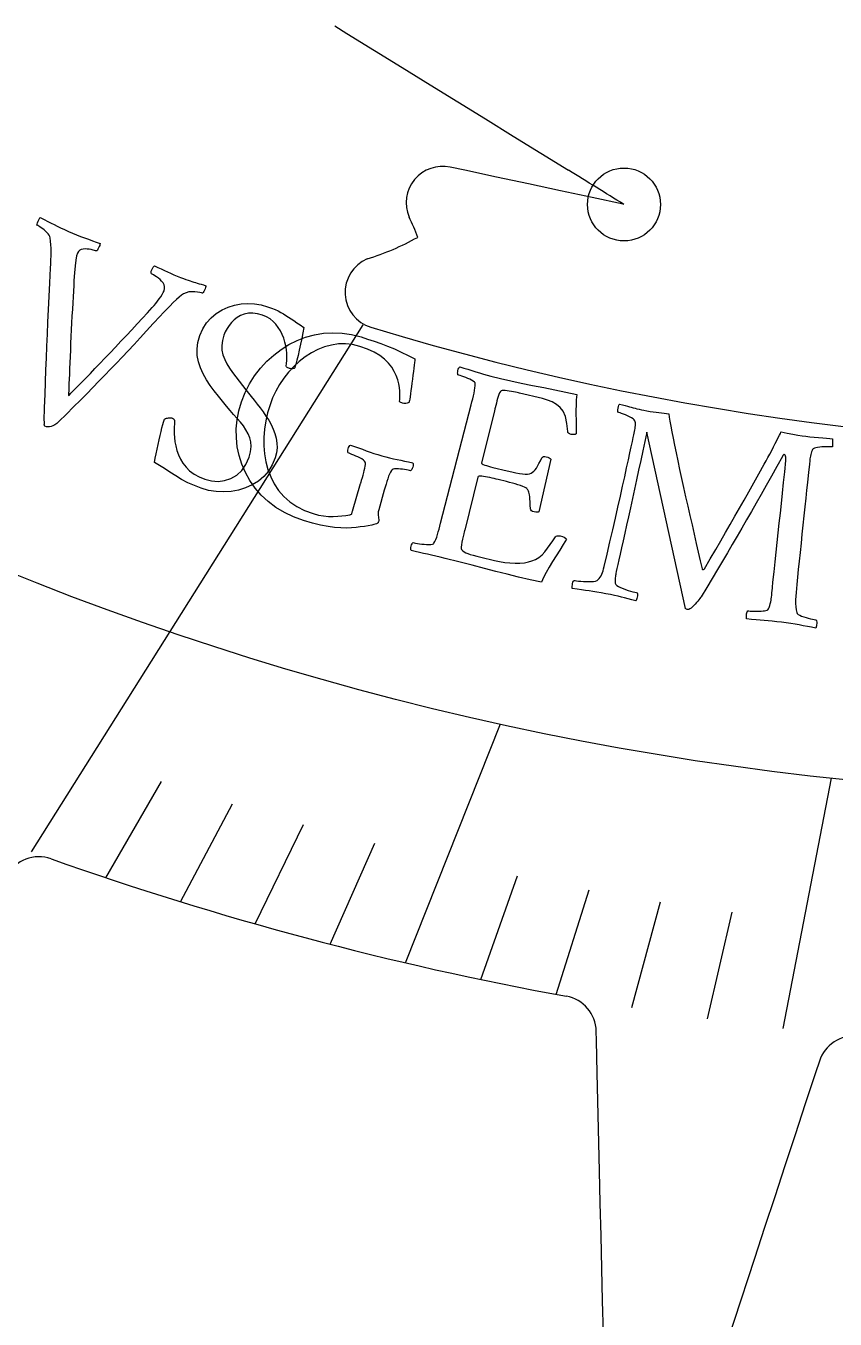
# Model space of a CAD drawing. Header units: millimetres. Extents: x -31.9 to 31.9, y -31.9 to 31.9.
# Drawn here: x -7.79 to -2.25, y -15.51 to -6.65 of the extents above; entities that cross this region are included whole.
import ezdxf

# ---------------------------------------------------------------- set-up
doc = ezdxf.new("R2010")
doc.units = ezdxf.units.MM
for name, color, linetype in [('CUT_INNER', 6, 'Continuous'), ('CUT_OUTER', 1, 'Continuous'), ('ENGRAVE', 7, 'Continuous'), ('ENGRAVE_FINE', 8, 'Continuous'), ('TEXT', 5, 'Continuous')]:
    doc.layers.add(name, color=color, linetype=linetype)

msp = doc.modelspace()

# ---------------------------------------------------------------- linework, layer by layer
at = {"layer": 'CUT_INNER'}
for points in [[(-5.675, -6.6476), (-5.5921, -6.6988), (-5.4021, -6.8161), (-5.2122, -6.9334), (-5.0223, -7.0507), (-4.8323, -7.1681), (-4.6424, -7.2854), (-4.4525, -7.4027), (-4.2625, -7.52), (-4.0726, -7.6373)], [(-3.694, -7.8715), (-3.6986, -7.8707), (-3.911, -7.825), (-4.1292, -7.7781), (-4.3475, -7.7311), (-4.5657, -7.6842), (-4.784, -7.6373), (-4.8832, -7.6159)], [(-3.7763, -18.0647), (-3.7767, -18.06), (-3.7922, -17.3964), (-3.7975, -17.1733), (-3.8027, -16.9501), (-3.808, -16.7269), (-3.8132, -16.5037), (-3.8289, -15.8342), (-3.8342, -15.611), (-3.8394, -15.3878), (-3.8446, -15.1646), (-3.8499, -14.9414), (-3.8551, -14.7182), (-3.8604, -14.495), (-3.8761, -13.8255), (-3.8813, -13.6023), (-3.8828, -13.539)], [(-2.3536, -13.7432), (-2.3805, -13.8249), (-2.4503, -14.037), (-2.5201, -14.249), (-2.5899, -14.4611), (-2.6597, -14.6731), (-2.7295, -14.8852), (-2.7993, -15.0973), (-2.9389, -15.5214), (-3.0087, -15.7334), (-3.0785, -15.9455), (-3.1483, -16.1575), (-3.2181, -16.3696), (-3.2879, -16.5816), (-3.3577, -16.7937), (-3.4275, -17.0057), (-3.4973, -17.2178), (-3.5671, -17.4298), (-3.6369, -17.6419)]]:
    msp.add_lwpolyline(points, dxfattribs=at)
for centre, radius, start, end in [((0.0001, 9.115), 18.6368, 253.06867, 296.31762), ((-4.9357, -7.8603), 0.25, 77.8623, 203.09555), ((-117.9346, -192.1899), 216.8506, 58.209359, 58.326981), ((-6.0865, -8.4299), 1.0345, 18.75677, 27.11346), ((-6.0304, -6.416), 1.9182, 287.54248, 298.77744), ((-5.3541, -8.4749), 0.25, 113.09555, 252.94922), ((-7.7024, -12.5928), 0.2501, 70.49946, 151.60553), ((-0.0081, 9.0851), 22.7528, 250.45799, 259.67094), ((-4.1327, -13.5449), 0.25, 1.34491, 79.62891), ((-2.1161, -13.8213), 0.25, 84.90425, 161.78009)]:
    msp.add_arc(centre, radius, start, end, dxfattribs=at)
at = {"layer": 'CUT_OUTER'}
msp.add_circle((0, 0), 31.9, dxfattribs=at)
at = {"layer": 'ENGRAVE'}
for points in [[(-7.7541, -12.3087), (-5.4795, -8.698)], [(-5.1905, -13.0697), (-4.5399, -11.4314)], [(-2.6012, -13.5198), (-2.2711, -11.8041)]]:
    msp.add_lwpolyline(points, dxfattribs=at)
for centre, radius in [((0, 9.1156), 21.0426), ((-3.6927, -7.872), 0.25)]:
    msp.add_circle(centre, radius, dxfattribs=at)
at = {"layer": 'ENGRAVE_FINE'}
for points in [[(-7.2442, -12.4864), (-6.8615, -11.8269)], [(-6.7328, -12.6513), (-6.3755, -11.9799)], [(-6.2199, -12.8033), (-5.8884, -12.121)], [(-5.7058, -12.9427), (-5.4005, -12.2503)], [(-4.6742, -13.1841), (-4.4224, -12.474)], [(-4.157, -13.2863), (-3.9324, -12.5686)], [(-3.639, -13.3763), (-3.4419, -12.6518)], [(-3.1204, -13.4541), (-2.951, -12.7238)]]:
    msp.add_lwpolyline(points, dxfattribs=at)
at = {"layer": 'TEXT'}
for points in [[(-7.4997, -8.0565), (-7.4718, -8.0684), (-7.4441, -8.0798), (-7.4167, -8.0906), (-7.3896, -8.1008), (-7.3628, -8.1108), (-7.3362, -8.1207), (-7.3099, -8.1306), (-7.2838, -8.1404), (-7.2843, -8.1456), (-7.286, -8.1523), (-7.289, -8.1605), (-7.2933, -8.1702), (-7.298, -8.1793), (-7.3022, -8.1858), (-7.306, -8.1896), (-7.3092, -8.1907), (-7.314, -8.189), (-7.3214, -8.1869), (-7.3314, -8.1844), (-7.3439, -8.1815), (-7.3577, -8.1789), (-7.3716, -8.1773), (-7.3855, -8.1768), (-7.3995, -8.1774), (-7.4125, -8.18), (-7.4233, -8.1855), (-7.4321, -8.1939), (-7.4387, -8.2054), (-7.4447, -8.2249), (-7.4501, -8.254), (-7.4548, -8.2926), (-7.4589, -8.3408), (-7.4605, -8.3661), (-7.4623, -8.3952), (-7.4643, -8.4282), (-7.4664, -8.4652), (-7.4687, -8.505), (-7.4711, -8.5468), (-7.4736, -8.5906), (-7.4761, -8.6364), (-7.4787, -8.6833), (-7.481, -8.7301), (-7.4832, -8.7771), (-7.4852, -8.8241), (-7.487, -8.8702), (-7.4888, -8.9144), (-7.4906, -8.9567), (-7.4923, -8.9971), (-7.4939, -9.0348), (-7.4954, -9.0689), (-7.4967, -9.0994), (-7.4978, -9.1262), (-7.4987, -9.1484), (-7.4992, -9.1649), (-7.4995, -9.1757), (-7.4995, -9.1808), (-7.494, -9.1757), (-7.4842, -9.1662), (-7.4703, -9.1523), (-7.4521, -9.1341), (-7.4304, -9.1122), (-7.4062, -9.0875), (-7.3794, -9.0599), (-7.3499, -9.0294), (-7.3184, -8.9966), (-7.2854, -8.9622), (-7.2508, -8.926), (-7.2147, -8.8881), (-7.1778, -8.8492), (-7.1407, -8.8099), (-7.1034, -8.7703), (-7.066, -8.7303), (-7.0291, -8.6907), (-6.9934, -8.6522), (-6.9589, -8.6148), (-6.9256, -8.5785), (-6.9132, -8.5648), (-6.901, -8.5504), (-6.8892, -8.5354), (-6.8776, -8.5197), (-6.867, -8.5042), (-6.8581, -8.4896), (-6.8509, -8.476), (-6.8453, -8.4634), (-6.8414, -8.4488), (-6.8412, -8.4349), (-6.8447, -8.4216), (-6.852, -8.4091), (-6.8616, -8.3974), (-6.8721, -8.3867), (-6.8835, -8.3769), (-6.8958, -8.3682), (-6.9076, -8.3607), (-6.9175, -8.3547), (-6.9256, -8.3503), (-6.9319, -8.3474), (-6.9338, -8.3432), (-6.934, -8.3371), (-6.9324, -8.3292), (-6.929, -8.3194), (-6.9247, -8.3097), (-6.9201, -8.3022), (-6.9154, -8.2967), (-6.9104, -8.2933), (-6.8872, -8.3037), (-6.8646, -8.3139), (-6.8427, -8.3239), (-6.8215, -8.3337), (-6.8003, -8.3434), (-6.7782, -8.353), (-6.7553, -8.3625), (-6.7316, -8.3718), (-6.7121, -8.3793), (-6.6947, -8.3857), (-6.6794, -8.3913), (-6.6661, -8.3959), (-6.6539, -8.3999), (-6.6417, -8.4038), (-6.6296, -8.4075), (-6.6176, -8.411), (-6.6049, -8.4147), (-6.5909, -8.4189), (-6.5756, -8.4236), (-6.5589, -8.4288), (-6.5592, -8.434), (-6.5609, -8.4409), (-6.5639, -8.4494), (-6.5684, -8.4595), (-6.5731, -8.469), (-6.5769, -8.4756), (-6.58, -8.4793), (-6.5822, -8.4801), (-6.5895, -8.478), (-6.6008, -8.4758), (-6.616, -8.4734), (-6.6351, -8.4709), (-6.6557, -8.4698), (-6.6752, -8.4718), (-6.6938, -8.4768), (-6.7113, -8.4849), (-6.7245, -8.4934), (-6.7408, -8.5062), (-6.7602, -8.5232), (-6.7826, -8.5446), (-6.8062, -8.568), (-6.8288, -8.5911), (-6.8504, -8.6139), (-6.871, -8.6364), (-6.9188, -8.6885), (-6.9647, -8.7383), (-7.0087, -8.7858), (-7.0509, -8.8312), (-7.0918, -8.8749), (-7.1322, -8.9177), (-7.1721, -8.9596), (-7.2116, -9.0007), (-7.2511, -9.0416), (-7.2916, -9.0832), (-7.3328, -9.1256), (-7.3749, -9.1687), (-7.4187, -9.2132), (-7.4651, -9.2599), (-7.5143, -9.3086), (-7.5661, -9.3595), (-7.5805, -9.3726), (-7.5941, -9.3828), (-7.6069, -9.39), (-7.619, -9.3942), (-7.6304, -9.3962), (-7.6412, -9.3965), (-7.6515, -9.3951), (-7.6612, -9.392), (-7.6636, -9.3901), (-7.6651, -9.3868), (-7.6658, -9.3821), (-7.6656, -9.376), (-7.6652, -9.3696), (-7.6651, -9.364), (-7.6653, -9.3593), (-7.6659, -9.3553), (-7.6634, -9.2633), (-7.6607, -9.1746), (-7.6579, -9.0889), (-7.6548, -9.0064), (-7.6516, -8.9252), (-7.6481, -8.8433), (-7.6444, -8.7609), (-7.6405, -8.6777), (-7.6363, -8.5922), (-7.632, -8.5022), (-7.6275, -8.4079), (-7.6228, -8.3093), (-7.6211, -8.279), (-7.62, -8.2503), (-7.6192, -8.2229), (-7.619, -8.197), (-7.6194, -8.1721), (-7.6208, -8.1479), (-7.6231, -8.1244), (-7.6264, -8.1016), (-7.6286, -8.0923), (-7.6328, -8.0828), (-7.6391, -8.0733), (-7.6474, -8.0637), (-7.6569, -8.0544), (-7.6665, -8.0459), (-7.6763, -8.038), (-7.6864, -8.0309), (-7.6959, -8.0247), (-7.7042, -8.0196), (-7.7112, -8.0156), (-7.7171, -8.0127), (-7.7172, -8.0108), (-7.7156, -8.006), (-7.7125, -7.9981), (-7.7077, -7.9872), (-7.7027, -7.9764), (-7.6987, -7.9685), (-7.6958, -7.9635), (-7.694, -7.9615), (-7.666, -7.9752), (-7.6406, -7.9879), (-7.6177, -7.9996), (-7.5974, -8.0102), (-7.577, -8.0207), (-7.5539, -8.0319), (-7.5281, -8.0438), (-7.4997, -8.0565)], [(-6.1353, -8.5729), (-6.1086, -8.5826), (-6.0846, -8.5922), (-6.0632, -8.6019), (-6.0445, -8.6116), (-6.027, -8.6215), (-6.0095, -8.6322), (-5.992, -8.6434), (-5.9745, -8.6554), (-5.9557, -8.6683), (-5.9348, -8.6824), (-5.9116, -8.6978), (-5.8861, -8.7144), (-5.893, -8.7526), (-5.9006, -8.7913), (-5.9089, -8.8303), (-5.918, -8.8697), (-5.927, -8.9069), (-5.9349, -8.9389), (-5.9418, -8.9659), (-5.9477, -8.9878), (-5.9493, -8.9922), (-5.9527, -8.9954), (-5.9581, -8.9973), (-5.9653, -8.9978), (-5.973, -8.9976), (-5.9799, -8.997), (-5.9859, -8.996), (-5.9909, -8.9947), (-5.9969, -8.9922), (-6.0018, -8.9889), (-6.0058, -8.985), (-6.0087, -8.9803), (-6.0056, -8.9615), (-6.0038, -8.9407), (-6.0033, -8.9179), (-6.0042, -8.893), (-6.0067, -8.867), (-6.0111, -8.841), (-6.0173, -8.8148), (-6.0253, -8.7886), (-6.0354, -8.7629), (-6.0476, -8.7384), (-6.0619, -8.7152), (-6.0784, -8.6933), (-6.0973, -8.6733), (-6.1188, -8.6563), (-6.1429, -8.6422), (-6.1697, -8.631), (-6.2047, -8.6211), (-6.2372, -8.6165), (-6.2674, -8.6171), (-6.2951, -8.6231), (-6.3205, -8.6333), (-6.3437, -8.6463), (-6.3646, -8.6623), (-6.3833, -8.6812), (-6.3997, -8.7018), (-6.4137, -8.723), (-6.4254, -8.7448), (-6.4347, -8.7671), (-6.4451, -8.8033), (-6.4496, -8.838), (-6.4483, -8.8714), (-6.4412, -8.9034), (-6.4296, -8.9344), (-6.4148, -8.965), (-6.397, -8.995), (-6.3761, -9.0244), (-6.3535, -9.0537), (-6.3308, -9.0833), (-6.308, -9.1131), (-6.2851, -9.1432), (-6.2671, -9.1656), (-6.2482, -9.1892), (-6.2283, -9.2139), (-6.2074, -9.2396), (-6.1864, -9.2663), (-6.1661, -9.2938), (-6.1465, -9.322), (-6.1276, -9.351), (-6.1105, -9.3808), (-6.0962, -9.4113), (-6.0848, -9.4426), (-6.0761, -9.4747), (-6.0711, -9.5074), (-6.0707, -9.5405), (-6.075, -9.5742), (-6.0838, -9.6083), (-6.1033, -9.6562), (-6.1289, -9.6989), (-6.1607, -9.7362), (-6.1987, -9.7681), (-6.2412, -9.7945), (-6.2865, -9.8152), (-6.3346, -9.8301), (-6.3854, -9.8393), (-6.4374, -9.8425), (-6.4889, -9.8399), (-6.54, -9.8313), (-6.5905, -9.8167), (-6.637, -9.799), (-6.6816, -9.7789), (-6.7245, -9.7564), (-6.7654, -9.7315), (-6.8045, -9.7062), (-6.8415, -9.6827), (-6.8765, -9.6608), (-6.9096, -9.6406), (-6.9049, -9.6108), (-6.8995, -9.5802), (-6.8934, -9.5488), (-6.8865, -9.5165), (-6.8794, -9.4849), (-6.8725, -9.4554), (-6.8659, -9.4279), (-6.8594, -9.4025), (-6.8536, -9.3804), (-6.8488, -9.3631), (-6.8451, -9.3504), (-6.8425, -9.3424), (-6.836, -9.3397), (-6.8292, -9.3374), (-6.8222, -9.3357), (-6.8149, -9.3344), (-6.8077, -9.3338), (-6.8006, -9.3341), (-6.7938, -9.3352), (-6.7871, -9.3372), (-6.7798, -9.3411), (-6.775, -9.3465), (-6.7725, -9.3534), (-6.7726, -9.3618), (-6.7742, -9.3775), (-6.7753, -9.3963), (-6.7757, -9.4181), (-6.7755, -9.443), (-6.7739, -9.4699), (-6.7703, -9.498), (-6.7646, -9.5272), (-6.7569, -9.5575), (-6.7464, -9.5879), (-6.7325, -9.6172), (-6.7153, -9.6455), (-6.6946, -9.6727), (-6.6697, -9.6978), (-6.6397, -9.72), (-6.6048, -9.7393), (-6.5649, -9.7555), (-6.5198, -9.767), (-6.4749, -9.7699), (-6.4305, -9.7642), (-6.3864, -9.75), (-6.3458, -9.7269), (-6.3117, -9.695), (-6.284, -9.6541), (-6.2626, -9.6043), (-6.2525, -9.5666), (-6.2482, -9.5319), (-6.2497, -9.4999), (-6.257, -9.4707), (-6.2687, -9.4432), (-6.2835, -9.4162), (-6.3012, -9.3898), (-6.322, -9.3639), (-6.3448, -9.3378), (-6.3683, -9.3108), (-6.3927, -9.283), (-6.4179, -9.2543), (-6.4454, -9.2207), (-6.4729, -9.1857), (-6.5006, -9.1495), (-6.5284, -9.112), (-6.5542, -9.0732), (-6.5763, -9.0331), (-6.5945, -8.9919), (-6.6089, -8.9494), (-6.6176, -8.906), (-6.619, -8.8618), (-6.613, -8.8169), (-6.5996, -8.7711), (-6.579, -8.7249), (-6.5533, -8.6842), (-6.5227, -8.6489), (-6.487, -8.6191), (-6.4477, -8.5946), (-6.4064, -8.5755), (-6.3628, -8.5618), (-6.3171, -8.5535), (-6.2707, -8.5505), (-6.2249, -8.5527), (-6.1798, -8.5602), (-6.1353, -8.5729)], [(-5.4979, -9.7845), (-5.497, -9.7816), (-5.4962, -9.7787), (-5.4953, -9.7758), (-5.4945, -9.7729), (-5.4937, -9.77), (-5.4928, -9.7671), (-5.492, -9.7642), (-5.4911, -9.7613), (-5.486, -9.7434), (-5.4812, -9.7263), (-5.4768, -9.7101), (-5.4728, -9.6946), (-5.4694, -9.6801), (-5.467, -9.6667), (-5.4656, -9.6545), (-5.4652, -9.6435), (-5.4661, -9.6373), (-5.4705, -9.6307), (-5.4783, -9.6238), (-5.4895, -9.6165), (-5.5026, -9.6093), (-5.516, -9.6025), (-5.5298, -9.596), (-5.544, -9.59), (-5.5573, -9.5847), (-5.5684, -9.5804), (-5.5774, -9.5771), (-5.5842, -9.5749), (-5.5854, -9.5696), (-5.5855, -9.563), (-5.5847, -9.5551), (-5.5828, -9.546), (-5.5801, -9.5371), (-5.5767, -9.53), (-5.5727, -9.5247), (-5.5681, -9.5211), (-5.5401, -9.5306), (-5.5126, -9.5402), (-5.4857, -9.5498), (-5.4593, -9.5595), (-5.4331, -9.569), (-5.4067, -9.5779), (-5.3802, -9.5864), (-5.3536, -9.5943), (-5.3262, -9.6018), (-5.2995, -9.6086), (-5.2736, -9.6146), (-5.2483, -9.6199), (-5.2228, -9.6251), (-5.1964, -9.6307), (-5.1689, -9.6369), (-5.1404, -9.6435), (-5.1384, -9.649), (-5.1378, -9.6557), (-5.1388, -9.6635), (-5.1412, -9.6725), (-5.1444, -9.6812), (-5.1478, -9.6883), (-5.1514, -9.6938), (-5.1553, -9.6977), (-5.1622, -9.696), (-5.1713, -9.6941), (-5.1827, -9.6919), (-5.1964, -9.6895), (-5.211, -9.6873), (-5.2253, -9.6857), (-5.2393, -9.6847), (-5.2529, -9.6843), (-5.265, -9.6848), (-5.2748, -9.6867), (-5.282, -9.69), (-5.2868, -9.6945), (-5.2937, -9.706), (-5.3003, -9.7194), (-5.3065, -9.7347), (-5.3123, -9.752), (-5.318, -9.7706), (-5.3238, -9.7899), (-5.3296, -9.81), (-5.3356, -9.8309), (-5.3731, -9.9642), (-5.3766, -9.9788), (-5.3783, -9.9919), (-5.3782, -10.0034), (-5.3764, -10.0133), (-5.3743, -10.0222), (-5.3734, -10.0308), (-5.3737, -10.039), (-5.3753, -10.0469), (-5.3767, -10.0506), (-5.3788, -10.0538), (-5.3815, -10.0565), (-5.385, -10.0588), (-5.3901, -10.061), (-5.3979, -10.0635), (-5.4085, -10.0663), (-5.4217, -10.0693), (-5.4461, -10.074), (-5.4722, -10.0784), (-5.5, -10.0826), (-5.5294, -10.0866), (-5.5613, -10.0894), (-5.5964, -10.0902), (-5.6346, -10.0889), (-5.676, -10.0856), (-5.7215, -10.0794), (-5.7722, -10.0695), (-5.8281, -10.0557), (-5.8891, -10.0381), (-5.9571, -10.0137), (-6.0201, -9.984), (-6.0781, -9.9488), (-6.131, -9.9083), (-6.1786, -9.8635), (-6.2205, -9.8154), (-6.2567, -9.7639), (-6.2872, -9.7092), (-6.3118, -9.6522), (-6.3304, -9.5936), (-6.343, -9.5336), (-6.3497, -9.4721), (-6.3502, -9.41), (-6.3444, -9.348), (-6.3324, -9.2861), (-6.3142, -9.2244), (-6.2892, -9.1609), (-6.2592, -9.1014), (-6.2242, -9.0459), (-6.1844, -8.9942), (-6.1405, -8.9468), (-6.0933, -8.9041), (-6.0429, -8.866), (-5.9893, -8.8324), (-5.933, -8.8041), (-5.8748, -8.7818), (-5.8146, -8.7654), (-5.7522, -8.7549), (-5.6887, -8.7508), (-5.6245, -8.7537), (-5.5598, -8.7635), (-5.4944, -8.7802), (-5.4501, -8.7943), (-5.4051, -8.8095), (-5.3593, -8.8259), (-5.3127, -8.8434), (-5.2658, -8.8624), (-5.219, -8.8834), (-5.1724, -8.9062), (-5.1259, -8.931), (-5.1262, -8.9335), (-5.1271, -8.9413), (-5.1286, -8.9543), (-5.1307, -8.9724), (-5.1332, -8.9939), (-5.1362, -9.0172), (-5.1394, -9.0422), (-5.143, -9.069), (-5.1467, -9.096), (-5.1502, -9.1217), (-5.1534, -9.1462), (-5.1563, -9.1695), (-5.159, -9.1898), (-5.1612, -9.2054), (-5.1629, -9.2163), (-5.1642, -9.2225), (-5.1653, -9.2264), (-5.1683, -9.2297), (-5.1731, -9.2325), (-5.1798, -9.2348), (-5.1875, -9.2363), (-5.195, -9.2367), (-5.2026, -9.2362), (-5.2101, -9.2345), (-5.2163, -9.2324), (-5.2219, -9.2296), (-5.2267, -9.2263), (-5.2309, -9.2224), (-5.23, -9.2096), (-5.2295, -9.1935), (-5.2295, -9.1742), (-5.2299, -9.1517), (-5.2319, -9.1269), (-5.2365, -9.1007), (-5.2437, -9.0734), (-5.2535, -9.0447), (-5.2669, -9.0157), (-5.2848, -8.9873), (-5.3071, -8.9595), (-5.334, -8.9323), (-5.3665, -8.9066), (-5.4056, -8.8835), (-5.4515, -8.8628), (-5.504, -8.8444), (-5.5533, -8.8325), (-5.6021, -8.827), (-5.6504, -8.8279), (-5.6983, -8.8353), (-5.7454, -8.8484), (-5.7909, -8.8663), (-5.835, -8.8891), (-5.8776, -8.9168), (-5.9182, -8.9485), (-5.9561, -8.9834), (-5.9914, -9.0216), (-6.024, -9.063), (-6.0534, -9.1067), (-6.079, -9.1518), (-6.1009, -9.1982), (-6.119, -9.246), (-6.1351, -9.3007), (-6.1475, -9.356), (-6.156, -9.4122), (-6.1606, -9.469), (-6.1609, -9.5257), (-6.1565, -9.5811), (-6.1473, -9.6353), (-6.1333, -9.6882), (-6.1142, -9.739), (-6.0897, -9.7867), (-6.0598, -9.8313), (-6.0245, -9.8729), (-5.9834, -9.9102), (-5.9362, -9.9424), (-5.8829, -9.9694), (-5.8234, -9.9911), (-5.787, -10.0008), (-5.7519, -10.0072), (-5.7181, -10.0105), (-5.6856, -10.0106), (-5.6547, -10.0087), (-5.6256, -10.0061), (-5.5984, -10.0028), (-5.5729, -9.9988), (-5.568, -9.9979), (-5.564, -9.9964), (-5.5611, -9.9942), (-5.5591, -9.9913), (-5.5576, -9.9879), (-5.5562, -9.984), (-5.5548, -9.9798), (-5.5533, -9.9752)], [(-4.6044, -9.0482), (-4.5387, -9.0644), (-4.4695, -9.0804), (-4.3968, -9.0961), (-4.3206, -9.1116), (-4.2432, -9.1271), (-4.1668, -9.1428), (-4.0915, -9.1586), (-4.0172, -9.1747), (-4.02, -9.2114), (-4.0217, -9.2467), (-4.0224, -9.2807), (-4.022, -9.3134), (-4.0213, -9.3456), (-4.0209, -9.3783), (-4.0208, -9.4114), (-4.021, -9.445), (-4.0275, -9.4481), (-4.0354, -9.4496), (-4.0447, -9.4495), (-4.0554, -9.4478), (-4.0661, -9.4446), (-4.0736, -9.4402), (-4.0778, -9.4348), (-4.0789, -9.4283), (-4.0839, -9.3721), (-4.0943, -9.3257), (-4.11, -9.2892), (-4.131, -9.2625), (-4.1563, -9.2424), (-4.1847, -9.2256), (-4.2164, -9.2122), (-4.2513, -9.2021), (-4.4082, -9.165), (-4.415, -9.1634), (-4.4241, -9.1614), (-4.4356, -9.1589), (-4.4495, -9.156), (-4.4643, -9.1531), (-4.4788, -9.1506), (-4.4929, -9.1487), (-4.5066, -9.1472), (-4.5189, -9.1466), (-4.5285, -9.1474), (-4.5355, -9.1497), (-4.5398, -9.1534), (-4.545, -9.1632), (-4.5498, -9.1747), (-4.5545, -9.1877), (-4.559, -9.2024), (-4.5633, -9.218), (-4.5676, -9.2339), (-4.5718, -9.25), (-4.5759, -9.2664), (-4.5775, -9.2729), (-4.5789, -9.2786), (-4.5802, -9.2836), (-4.5812, -9.2878), (-4.6695, -9.6422), (-4.6688, -9.6462), (-4.6648, -9.6501), (-4.6575, -9.6541), (-4.647, -9.6582), (-4.6344, -9.6622), (-4.621, -9.6661), (-4.6068, -9.67), (-4.5918, -9.6738), (-4.4939, -9.6974), (-4.4621, -9.7048), (-4.4339, -9.7106), (-4.4093, -9.7151), (-4.3883, -9.7182), (-4.3702, -9.7197), (-4.3543, -9.7194), (-4.3408, -9.7173), (-4.3294, -9.7133), (-4.3195, -9.7075), (-4.3101, -9.6998), (-4.3013, -9.6901), (-4.2931, -9.6784), (-4.2848, -9.6646), (-4.2757, -9.6484), (-4.2658, -9.6299), (-4.2551, -9.6089), (-4.2513, -9.6034), (-4.2451, -9.6003), (-4.2364, -9.5996), (-4.2252, -9.6012), (-4.2147, -9.6042), (-4.2062, -9.6081), (-4.1996, -9.6128), (-4.1949, -9.6183), (-4.2756, -9.9786), (-4.2812, -9.981), (-4.2886, -9.9819), (-4.2977, -9.9814), (-4.3086, -9.9795), (-4.319, -9.9762), (-4.3268, -9.9717), (-4.332, -9.966), (-4.3347, -9.9591), (-4.3354, -9.9322), (-4.3363, -9.9091), (-4.3375, -9.89), (-4.339, -9.8748), (-4.3406, -9.8626), (-4.3425, -9.8524), (-4.3446, -9.8442), (-4.3469, -9.838), (-4.3495, -9.833), (-4.3525, -9.8282), (-4.356, -9.8237), (-4.3599, -9.8196), (-4.3655, -9.8145), (-4.3744, -9.8093), (-4.3865, -9.804), (-4.4019, -9.7985), (-4.4194, -9.793), (-4.4378, -9.7876), (-4.457, -9.7821), (-4.4772, -9.7767), (-4.4975, -9.7714), (-4.5173, -9.7664), (-4.5365, -9.7616), (-4.5551, -9.7571), (-4.568, -9.754), (-4.5818, -9.7508), (-4.5965, -9.7476), (-4.6121, -9.7442), (-4.6276, -9.7411), (-4.6421, -9.7384), (-4.6555, -9.7363), (-4.6679, -9.7346), (-4.6785, -9.734), (-4.6864, -9.7349), (-4.6916, -9.7375), (-4.6942, -9.7415), (-4.7843, -10.1037), (-4.7849, -10.1059), (-4.7855, -10.1086), (-4.7863, -10.1118), (-4.7872, -10.1154), (-4.7908, -10.13), (-4.7948, -10.1466), (-4.7991, -10.1652), (-4.8037, -10.1857), (-4.8075, -10.2051), (-4.8094, -10.22), (-4.8092, -10.2305), (-4.8069, -10.2366), (-4.798, -10.2454), (-4.7877, -10.253), (-4.7758, -10.2596), (-4.7626, -10.2652), (-4.7465, -10.2705), (-4.7263, -10.2764), (-4.7018, -10.2829), (-4.6732, -10.29), (-4.58, -10.3122), (-4.5452, -10.3195), (-4.5103, -10.3249), (-4.4752, -10.3285), (-4.4399, -10.3303), (-4.4062, -10.33), (-4.3756, -10.3274), (-4.3482, -10.3225), (-4.3239, -10.3153), (-4.299, -10.3049), (-4.2758, -10.2908), (-4.2546, -10.273), (-4.2351, -10.2517), (-4.2166, -10.2279), (-4.1981, -10.203), (-4.1797, -10.1769), (-4.1613, -10.1496), (-4.157, -10.1452), (-4.1505, -10.1427), (-4.142, -10.1423), (-4.1312, -10.1438), (-4.1152, -10.148), (-4.1024, -10.1531), (-4.0928, -10.1589), (-4.0865, -10.1656), (-4.1091, -10.2025), (-4.1326, -10.2405), (-4.157, -10.2795), (-4.1824, -10.3196), (-4.2066, -10.3589), (-4.2272, -10.3956), (-4.2443, -10.4298), (-4.2579, -10.4613), (-4.3367, -10.4438), (-4.415, -10.4255), (-4.4928, -10.4064), (-4.5703, -10.3867), (-4.65, -10.366), (-4.7346, -10.3443), (-4.8243, -10.3215), (-4.919, -10.2975), (-4.9518, -10.2893), (-4.983, -10.2819), (-5.0126, -10.2753), (-5.0405, -10.2694), (-5.0678, -10.2636), (-5.0955, -10.2573), (-5.1236, -10.2505), (-5.1521, -10.2432), (-5.1542, -10.2377), (-5.1549, -10.231), (-5.1541, -10.2232), (-5.1517, -10.2142), (-5.1486, -10.2054), (-5.1451, -10.1983), (-5.1415, -10.1928), (-5.1376, -10.1889), (-5.1304, -10.1906), (-5.1207, -10.1926), (-5.1083, -10.1949), (-5.0935, -10.1975), (-5.0774, -10.1998), (-5.0616, -10.2014), (-5.0459, -10.2023), (-5.0305, -10.2025), (-5.0168, -10.2018), (-5.0064, -10.2), (-4.9993, -10.197), (-4.9954, -10.193), (-4.9887, -10.1814), (-4.9824, -10.1679), (-4.9765, -10.1524), (-4.971, -10.1351), (-4.9657, -10.1163), (-4.9604, -10.0969), (-4.9549, -10.0766), (-4.9494, -10.0556), (-4.7403, -9.2455), (-4.7349, -9.2244), (-4.7298, -9.2039), (-4.725, -9.1839), (-4.7204, -9.1646), (-4.7166, -9.1463), (-4.7141, -9.1297), (-4.7129, -9.1146), (-4.713, -9.1012), (-4.714, -9.0951), (-4.7185, -9.0889), (-4.7262, -9.0826), (-4.7372, -9.0763), (-4.7502, -9.07), (-4.7635, -9.064), (-4.7773, -9.0582), (-4.7916, -9.0527), (-4.8049, -9.0478), (-4.816, -9.0439), (-4.8249, -9.0409), (-4.8316, -9.039), (-4.8328, -9.0337), (-4.8331, -9.0271), (-4.8325, -9.0193), (-4.8308, -9.0101), (-4.8284, -9.0011), (-4.8253, -8.9939), (-4.8215, -8.9884), (-4.8171, -8.9847), (-4.7898, -8.993), (-4.7627, -9.0014), (-4.7359, -9.0098), (-4.7093, -9.0182), (-4.6829, -9.0264), (-4.6566, -9.0342), (-4.6304, -9.0414), (-4.6044, -9.0482)], [(-3.5364, -9.286), (-3.5135, -9.2902), (-3.4921, -9.2937), (-3.4719, -9.2966), (-3.4531, -9.2988), (-3.4353, -9.3006), (-3.4183, -9.3025), (-3.402, -9.3043), (-3.3864, -9.3061), (-3.3834, -9.3287), (-3.3789, -9.3569), (-3.3728, -9.3908), (-3.3652, -9.4303), (-3.3563, -9.4745), (-3.3466, -9.5226), (-3.3359, -9.5745), (-3.3244, -9.6302), (-3.3121, -9.6888), (-3.2991, -9.7491), (-3.2853, -9.8111), (-3.2709, -9.8749), (-3.2561, -9.9394), (-3.2414, -10.0038), (-3.2267, -10.0681), (-3.2121, -10.1321), (-3.1978, -10.195), (-3.1839, -10.2555), (-3.1706, -10.3138), (-3.1578, -10.3698), (-3.1568, -10.3718), (-3.1553, -10.3733), (-3.1531, -10.3744), (-3.1504, -10.3751), (-3.1476, -10.375), (-3.1452, -10.3739), (-3.143, -10.3717), (-3.1412, -10.3684), (-3.1017, -10.3014), (-3.0644, -10.2377), (-3.0294, -10.1773), (-2.9965, -10.1202), (-2.9647, -10.0647), (-2.933, -10.0092), (-2.9012, -9.9536), (-2.8695, -9.8981), (-2.8371, -9.841), (-2.8032, -9.7809), (-2.768, -9.7178), (-2.7315, -9.6518), (-2.7194, -9.6297), (-2.7069, -9.6067), (-2.694, -9.5827), (-2.6808, -9.5577), (-2.6679, -9.5331), (-2.656, -9.5101), (-2.6451, -9.4887), (-2.6352, -9.469), (-2.6269, -9.4524), (-2.621, -9.4406), (-2.6174, -9.4335), (-2.6163, -9.4311), (-2.5741, -9.4397), (-2.5359, -9.4468), (-2.5016, -9.4526), (-2.4712, -9.4571), (-2.4457, -9.4603), (-2.4187, -9.4635), (-2.3901, -9.4665), (-2.3599, -9.4695), (-2.3307, -9.4722), (-2.3049, -9.4744), (-2.2825, -9.4761), (-2.2636, -9.4774), (-2.2631, -9.4809), (-2.2629, -9.4871), (-2.263, -9.4961), (-2.2634, -9.5078), (-2.264, -9.5192), (-2.2644, -9.5274), (-2.2646, -9.5323), (-2.2647, -9.5339), (-2.2724, -9.5332), (-2.2822, -9.5328), (-2.294, -9.5326), (-2.308, -9.5326), (-2.3229, -9.5331), (-2.3374, -9.534), (-2.3517, -9.5355), (-2.3657, -9.5375), (-2.3782, -9.5401), (-2.3882, -9.5433), (-2.3956, -9.547), (-2.4004, -9.5513), (-2.4039, -9.5584), (-2.4072, -9.5666), (-2.4101, -9.5759), (-2.4126, -9.5862), (-2.4148, -9.5967), (-2.4167, -9.6069), (-2.4183, -9.6165), (-2.4196, -9.6257), (-2.4223, -9.6539), (-2.4258, -9.6887), (-2.4302, -9.7298), (-2.4353, -9.7775), (-2.441, -9.8299), (-2.447, -9.8855), (-2.4533, -9.9441), (-2.4598, -10.006), (-2.4664, -10.0692), (-2.473, -10.132), (-2.4795, -10.1944), (-2.486, -10.2565), (-2.4923, -10.3166), (-2.4982, -10.3733), (-2.5038, -10.4264), (-2.5091, -10.4761), (-2.5115, -10.5037), (-2.5135, -10.5306), (-2.5152, -10.5568), (-2.5166, -10.5823), (-2.517, -10.6066), (-2.5159, -10.6289), (-2.5132, -10.6495), (-2.5091, -10.6682), (-2.5054, -10.6753), (-2.4985, -10.682), (-2.4885, -10.6881), (-2.4753, -10.6937), (-2.4605, -10.6989), (-2.4455, -10.7035), (-2.4303, -10.7076), (-2.4148, -10.7113), (-2.4008, -10.7143), (-2.3896, -10.7166), (-2.3812, -10.7182), (-2.3757, -10.7191), (-2.3731, -10.7268), (-2.3717, -10.7349), (-2.3715, -10.7436), (-2.3726, -10.7528), (-2.3741, -10.7612), (-2.3756, -10.7678), (-2.377, -10.7725), (-2.3783, -10.7753), (-2.4074, -10.7699), (-2.436, -10.7646), (-2.4643, -10.7594), (-2.4922, -10.7543), (-2.5205, -10.7494), (-2.5499, -10.7447), (-2.5806, -10.7402), (-2.6124, -10.7358), (-2.6458, -10.7316), (-2.6769, -10.728), (-2.7057, -10.725), (-2.7324, -10.7227), (-2.7591, -10.7206), (-2.788, -10.7183), (-2.8193, -10.7157), (-2.8528, -10.7128), (-2.8534, -10.7097), (-2.8537, -10.7046), (-2.8537, -10.6975), (-2.8535, -10.6884), (-2.8526, -10.6789), (-2.8509, -10.6705), (-2.8483, -10.6633), (-2.8448, -10.6572), (-2.8379, -10.658), (-2.8291, -10.6587), (-2.8185, -10.6593), (-2.8061, -10.6597), (-2.7927, -10.66), (-2.7793, -10.66), (-2.7659, -10.6597), (-2.7524, -10.6592), (-2.7398, -10.6583), (-2.729, -10.6571), (-2.7199, -10.6555), (-2.7126, -10.6535), (-2.7073, -10.6498), (-2.7024, -10.6433), (-2.6979, -10.6339), (-2.6938, -10.6217), (-2.6902, -10.6085), (-2.6873, -10.5962), (-2.685, -10.5849), (-2.6833, -10.5745), (-2.6818, -10.5627), (-2.6804, -10.5493), (-2.679, -10.5343), (-2.6776, -10.5175), (-2.6762, -10.5008), (-2.6748, -10.4858), (-2.6733, -10.4724), (-2.6719, -10.4606), (-2.6643, -10.3904), (-2.6569, -10.3216), (-2.6497, -10.2542), (-2.6427, -10.1881), (-2.6357, -10.1224), (-2.6286, -10.0559), (-2.6213, -9.9887), (-2.614, -9.9207), (-2.6065, -9.851), (-2.5989, -9.7787), (-2.5912, -9.7037), (-2.5833, -9.6261), (-2.583, -9.6225), (-2.5831, -9.6176), (-2.5835, -9.6113), (-2.5841, -9.6037), (-2.5854, -9.5965), (-2.5877, -9.5911), (-2.591, -9.5876), (-2.5953, -9.586), (-2.5974, -9.5866), (-2.6001, -9.5889), (-2.6032, -9.5929), (-2.6068, -9.5986), (-2.6452, -9.6678), (-2.6824, -9.7343), (-2.7182, -9.7983), (-2.7528, -9.8595), (-2.7866, -9.9189), (-2.8199, -9.9772), (-2.8529, -10.0344), (-2.8855, -10.0904), (-2.9181, -10.1462), (-2.951, -10.2023), (-2.9842, -10.2589), (-3.0178, -10.3158), (-3.0523, -10.3741), (-3.0882, -10.4346), (-3.1254, -10.4972), (-3.1642, -10.5619), (-3.1676, -10.5664), (-3.1726, -10.5727), (-3.1792, -10.5808), (-3.1874, -10.5907), (-3.1964, -10.6012), (-3.2054, -10.6114), (-3.2146, -10.6211), (-3.2238, -10.6305), (-3.2327, -10.6385), (-3.2408, -10.6442), (-3.2482, -10.6477), (-3.2548, -10.6488), (-3.2573, -10.649), (-3.2604, -10.6484), (-3.2642, -10.6469), (-3.2686, -10.6445), (-3.2694, -10.6435), (-3.2703, -10.6427), (-3.2713, -10.6421), (-3.2723, -10.6418), (-3.5371, -9.433), (-3.5503, -9.4963), (-3.5639, -9.5606), (-3.578, -9.6259), (-3.5925, -9.6921), (-3.6071, -9.7582), (-3.6213, -9.8234), (-3.6353, -9.8877), (-3.649, -9.9509), (-3.6622, -10.0122), (-3.6749, -10.0703), (-3.687, -10.1254), (-3.6985, -10.1774), (-3.7092, -10.2254), (-3.7188, -10.2685), (-3.7273, -10.3067), (-3.7348, -10.34), (-3.741, -10.3674), (-3.7455, -10.3878), (-3.7485, -10.4012), (-3.7498, -10.4077), (-3.7511, -10.4148), (-3.7521, -10.4223), (-3.753, -10.4302), (-3.7537, -10.4386), (-3.7541, -10.4469), (-3.7542, -10.4546), (-3.7539, -10.4617), (-3.7532, -10.4683), (-3.7496, -10.4758), (-3.7423, -10.4832), (-3.7312, -10.4905), (-3.7163, -10.4978), (-3.6994, -10.5048), (-3.6823, -10.5111), (-3.6649, -10.5169), (-3.6472, -10.522), (-3.6312, -10.5263), (-3.6185, -10.5296), (-3.6094, -10.5319), (-3.6036, -10.5331), (-3.6011, -10.5385), (-3.6002, -10.5455), (-3.6008, -10.5539), (-3.603, -10.5638), (-3.6058, -10.5734), (-3.6082, -10.5807), (-3.6102, -10.5858), (-3.6118, -10.5887), (-3.6396, -10.5816), (-3.6654, -10.575), (-3.6892, -10.5688), (-3.711, -10.5631), (-3.7332, -10.5576), (-3.7583, -10.5519), (-3.7862, -10.5459), (-3.8169, -10.5398), (-3.8496, -10.5336), (-3.8797, -10.5283), (-3.9071, -10.5238), (-3.9318, -10.5202), (-3.9565, -10.5168), (-3.984, -10.513), (-4.0143, -10.5087), (-4.0474, -10.5039), (-4.0478, -10.5007), (-4.0478, -10.4956), (-4.0474, -10.4885), (-4.0465, -10.4795), (-4.0451, -10.47), (-4.0429, -10.4618), (-4.0399, -10.4547), (-4.036, -10.4489), (-4.0286, -10.4501), (-4.0181, -10.4515), (-4.0047, -10.453), (-3.9883, -10.4545), (-3.9704, -10.4559), (-3.9526, -10.4567), (-3.9348, -10.4569), (-3.917, -10.4567), (-3.9008, -10.4556), (-3.8877, -10.4533), (-3.8778, -10.4499), (-3.8711, -10.4453), (-3.8628, -10.4366), (-3.8556, -10.4272), (-3.8496, -10.4172), (-3.8448, -10.4066), (-3.8406, -10.3951), (-3.8364, -10.3824), (-3.8323, -10.3686), (-3.8282, -10.3536), (-3.8084, -10.2684), (-3.7891, -10.1849), (-3.7703, -10.1031), (-3.752, -10.023), (-3.7344, -9.9457), (-3.718, -9.8724), (-3.7025, -9.8032), (-3.6881, -9.738), (-3.6749, -9.6777), (-3.663, -9.6233), (-3.6523, -9.5747), (-3.6429, -9.5321), (-3.6351, -9.4965), (-3.6291, -9.4691), (-3.625, -9.4499), (-3.6227, -9.4389), (-3.6207, -9.4282), (-3.6188, -9.4177), (-3.6171, -9.4074), (-3.6156, -9.3974), (-3.6145, -9.3876), (-3.6141, -9.3783), (-3.6143, -9.3693), (-3.6153, -9.3607), (-3.6175, -9.3543), (-3.6228, -9.3477), (-3.6311, -9.3409), (-3.6423, -9.3339), (-3.6553, -9.327), (-3.6685, -9.3205), (-3.6821, -9.3144), (-3.6961, -9.3088), (-3.7091, -9.304), (-3.72, -9.3002), (-3.7288, -9.2975), (-3.7355, -9.2958), (-3.736, -9.2939), (-3.7356, -9.2889), (-3.7342, -9.2805), (-3.732, -9.2688), (-3.7295, -9.2571), (-3.7274, -9.2485), (-3.7257, -9.2431), (-3.7243, -9.2407), (-3.704, -9.2458), (-3.6858, -9.2505), (-3.6697, -9.2548), (-3.6557, -9.2586), (-3.6428, -9.2621), (-3.6298, -9.2655), (-3.6168, -9.2688), (-3.6038, -9.2719), (-3.5898, -9.2751), (-3.5739, -9.2785), (-3.5561, -9.2822), (-3.5364, -9.286)]]:
    msp.add_lwpolyline(points, close=True, dxfattribs=at)

doc.saveas('drawing.dxf')
